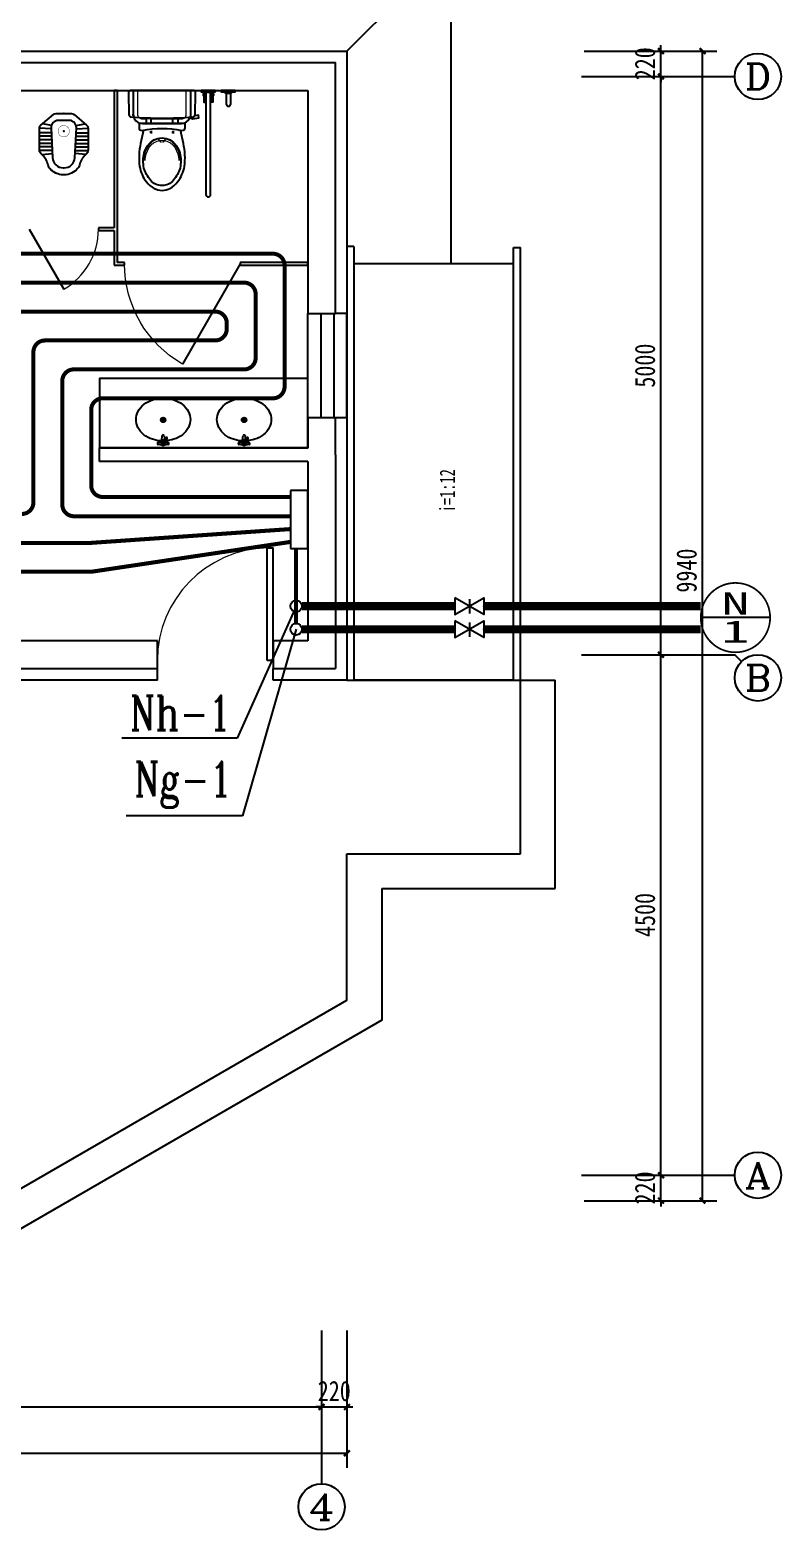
# Model space of a CAD drawing. Extents: x 57238 to 116638, y 270298 to 359907.
# Drawn here: x 78746 to 85242, y 292683 to 305653 of the extents above; entities that cross this region are included whole.
import ezdxf
from ezdxf.enums import TextEntityAlignment as Align

# ---------------------------------------------------------------- set-up
doc = ezdxf.new("R2010")
doc.units = 0
doc.header["$LTSCALE"] = 1000
doc.header["$MEASUREMENT"] = 0
doc.linetypes.add('DASH', pattern=[0.35, 0.25, -0.1])
for name, color, linetype in [('AXIS', 3, 'Continuous'), ('AXIS_TEXT', 7, 'Continuous'), ('DIM-暖供水', 3, 'Continuous'), ('DIM-暖回水', 3, 'Continuous'), ('DIM_IDEN', 3, 'Continuous'), ('DIM_SYMB', 3, 'Continuous'), ('EQ-采暖分集水器', 7, 'Continuous'), ('GROUND', 2, 'Continuous'), ('LATRINE', 6, 'Continuous'), ('LVTRY', 6, 'Continuous'), ('PIPE-地暖回', 4, 'DASH'), ('PIPE-暖供支管', 4, 'Continuous'), ('PIPE-暖供水', 3, 'Continuous'), ('PIPE-暖回水', 2, 'DASH'), ('SURFACE', 6, 'Continuous'), ('VALVE-暖供水', 7, 'Continuous'), ('VALVE-暖回水', 7, 'Continuous'), ('VPIPE-暖供水', 3, 'Continuous'), ('VPIPE-暖回水', 2, 'Continuous'), ('WALL', 2, 'Continuous'), ('WINDOW', 4, 'Continuous')]:
    doc.layers.add(name, color=color, linetype=linetype)
doc.styles.add('_TCH_AXIS', font='COMPLEX', dxfattribs={"bigfont": 'GBCBIG'})
doc.styles.add('_THVAC_CIRCLE', font='', dxfattribs={"width": 0.8, "height": 3.5})
doc.styles.add('_THVAC_SERIAL', font='COMPLEX', dxfattribs={"width": 0.8, "height": 3.5, "bigfont": 'HZTXT'})
doc.styles.add('COMPLEX', font='COMPLEX')
doc.styles.add('HT_T3', font='simhei.ttf', dxfattribs={"width": 0.8})
doc.styles.add('黑体', font='simhei.ttf', dxfattribs={"width": 0.7})
doc.styles.get('_THVAC_CIRCLE').set_extended_font_data('SimSun')
doc.dimstyles.new('_TCH_ARCH&&50', dxfattribs={"dimtxt": 175, "dimasz": 50, "dimexe": 125, "dimexo": 150, "dimgap": 50, "dimtad": 1, "dimdec": 0, "dimzin": 0, "dimdsep": 46, "dimtxsty": 'HT_T3', "dimblk": 'ARCHTICK', "dimcen": 0.09, "dimclrt": 7, "dimazin": 2, "dimtfac": 1, "dimtdec": 0, "dimtix": 1, "dimtmove": 2, "dimatfit": 3, "dimfxl": 0, "dimtolj": 1, "dimtzin": 0, "dimarcsym": 0})

# ---------------------------------------------------------------- blocks, each defined once
blk = doc.blocks.new('_ArchTick')
at = {"color": 0, "linetype": 'ByBlock', "const_width": 0.4}
blk.add_lwpolyline([(-0.5, -0.5), (0.5, 0.5)], dxfattribs=at)
blk = doc.blocks.new('*D55')
at = {"layer": 'AXIS', "color": 0, "lineweight": -2}
for p, q in [((83541, 295751), (84329, 295751)), ((84204, 295751), (84204, 295801)), ((84204, 295531), (84204, 295751)), ((83541, 295531), (84329, 295531)), ((84204, 295531), (84204, 295481))]:
    blk.add_line(p, q, dxfattribs=at)
at = {"layer": 'Defpoints', "color": 0}
for p in [(83391, 295751), (84204, 295751), (83391, 295531)]:
    blk.add_point(p, dxfattribs=at)
at = {"layer": 'AXIS', "color": 0, "lineweight": -2, "xscale": 50, "yscale": 50, "zscale": 50}
for p, rotation in [((84204, 295751), 270), ((84204, 295531), 90)]:
    blk.add_blockref('_ArchTick', p, dxfattribs=dict(at, rotation=rotation))
at = {"layer": 'AXIS', "color": 7, "insert": (84066, 295641), "char_height": 175, "attachment_point": 5, "rotation": 90, "style": 'HT_T3'}
blk.add_mtext('\\A1;220', dxfattribs=at)
blk = doc.blocks.new('*D56')
at = {"layer": 'AXIS', "color": 0, "lineweight": -2}
for p, q in [((83541, 300251), (84329, 300251)), ((84204, 295751), (84204, 300251)), ((83541, 295751), (84329, 295751))]:
    blk.add_line(p, q, dxfattribs=at)
at = {"layer": 'Defpoints', "color": 0}
for p in [(83391, 300251), (84204, 300251), (83391, 295751)]:
    blk.add_point(p, dxfattribs=at)
at = {"layer": 'AXIS', "color": 0, "lineweight": -2, "xscale": 50, "yscale": 50, "zscale": 50}
for p, rotation in [((84204, 300251), 90), ((84204, 295751), 270)]:
    blk.add_blockref('_ArchTick', p, dxfattribs=dict(at, rotation=rotation))
at = {"layer": 'AXIS', "color": 7, "insert": (84066, 298001), "char_height": 175, "attachment_point": 5, "rotation": 90, "style": 'HT_T3'}
blk.add_mtext('\\A1;4500', dxfattribs=at)
blk = doc.blocks.new('*D57')
at = {"layer": 'AXIS', "color": 0, "lineweight": -2}
for p, q in [((83541, 305251), (84329, 305251)), ((84204, 300251), (84204, 305251)), ((83541, 300251), (84329, 300251))]:
    blk.add_line(p, q, dxfattribs=at)
at = {"layer": 'Defpoints', "color": 0}
for p in [(83391, 305251), (84204, 305251), (83391, 300251)]:
    blk.add_point(p, dxfattribs=at)
at = {"layer": 'AXIS', "color": 0, "lineweight": -2, "xscale": 50, "yscale": 50, "zscale": 50}
for p, rotation in [((84204, 305251), 90), ((84204, 300251), 270)]:
    blk.add_blockref('_ArchTick', p, dxfattribs=dict(at, rotation=rotation))
at = {"layer": 'AXIS', "color": 7, "insert": (84066, 302751), "char_height": 175, "attachment_point": 5, "rotation": 90, "style": 'HT_T3'}
blk.add_mtext('\\A1;5000', dxfattribs=at)
blk = doc.blocks.new('*D58')
at = {"layer": 'AXIS', "color": 0, "lineweight": -2}
for p, q in [((83541, 305471), (84329, 305471)), ((84204, 305471), (84204, 305521)), ((84204, 305251), (84204, 305471)), ((83541, 305251), (84329, 305251)), ((84204, 305251), (84204, 305201))]:
    blk.add_line(p, q, dxfattribs=at)
at = {"layer": 'Defpoints', "color": 0}
for p in [(83391, 305471), (84204, 305471), (83391, 305251)]:
    blk.add_point(p, dxfattribs=at)
at = {"layer": 'AXIS', "color": 0, "lineweight": -2, "xscale": 50, "yscale": 50, "zscale": 50}
for p, rotation in [((84204, 305471), 270), ((84204, 305251), 90)]:
    blk.add_blockref('_ArchTick', p, dxfattribs=dict(at, rotation=rotation))
at = {"layer": 'AXIS', "color": 7, "insert": (84066, 305361), "char_height": 175, "attachment_point": 5, "rotation": 90, "style": 'HT_T3'}
blk.add_mtext('\\A1;220', dxfattribs=at)
blk = doc.blocks.new('*D59')
at = {"layer": 'AXIS', "color": 0, "lineweight": -2}
for p, q in [((83539, 305471), (84688, 305471)), ((84563, 295531), (84563, 305471)), ((83539, 295531), (84688, 295531))]:
    blk.add_line(p, q, dxfattribs=at)
at = {"layer": 'Defpoints', "color": 0}
for p in [(83389, 305471), (84563, 305471), (83389, 295531)]:
    blk.add_point(p, dxfattribs=at)
at = {"layer": 'AXIS', "color": 0, "lineweight": -2, "xscale": 50, "yscale": 50, "zscale": 50}
for p, rotation in [((84563, 305471), 90), ((84563, 295531), 270)]:
    blk.add_blockref('_ArchTick', p, dxfattribs=dict(at, rotation=rotation))
at = {"layer": 'AXIS', "color": 7, "insert": (84426, 300979), "char_height": 175, "attachment_point": 5, "rotation": 90, "style": 'HT_T3'}
blk.add_mtext('\\A1;9940', dxfattribs=at)
blk = doc.blocks.new('*D72')
at = {"layer": 'AXIS', "color": 0, "lineweight": -2}
for p, q in [((73768, 294409), (73768, 293622)), ((81268, 294409), (81268, 293622)), ((73768, 293747), (81268, 293747))]:
    blk.add_line(p, q, dxfattribs=at)
at = {"layer": 'Defpoints', "color": 0}
for p in [(73768, 294559), (81268, 294559), (81268, 293747)]:
    blk.add_point(p, dxfattribs=at)
at = {"layer": 'AXIS', "color": 0, "lineweight": -2, "xscale": 50, "yscale": 50, "zscale": 50, "rotation": 180}
blk.add_blockref('_ArchTick', (73768, 293747), dxfattribs=at)
at = {"layer": 'AXIS', "color": 0, "lineweight": -2, "xscale": 50, "yscale": 50, "zscale": 50}
blk.add_blockref('_ArchTick', (81268, 293747), dxfattribs=at)
at = {"layer": 'AXIS', "color": 7, "insert": (77518, 293884), "char_height": 175, "attachment_point": 5, "style": 'HT_T3'}
blk.add_mtext('\\A1;7500', dxfattribs=at)
blk = doc.blocks.new('*D73')
at = {"layer": 'AXIS', "color": 0, "lineweight": -2}
for p, q in [((81268, 294409), (81268, 293622)), ((81488, 294409), (81488, 293622)), ((81268, 293747), (81218, 293747)), ((81268, 293747), (81488, 293747)), ((81488, 293747), (81538, 293747))]:
    blk.add_line(p, q, dxfattribs=at)
at = {"layer": 'Defpoints', "color": 0}
for p in [(81268, 294559), (81488, 294559), (81488, 293747)]:
    blk.add_point(p, dxfattribs=at)
at = {"layer": 'AXIS', "color": 0, "lineweight": -2, "xscale": 50, "yscale": 50, "zscale": 50}
blk.add_blockref('_ArchTick', (81268, 293747), dxfattribs=at)
at = {"layer": 'AXIS', "color": 0, "lineweight": -2, "xscale": 50, "yscale": 50, "zscale": 50, "rotation": 180}
blk.add_blockref('_ArchTick', (81488, 293747), dxfattribs=at)
at = {"layer": 'AXIS', "color": 7, "insert": (81378, 293884), "char_height": 175, "attachment_point": 5, "style": 'HT_T3'}
blk.add_mtext('\\A1;220', dxfattribs=at)
blk = doc.blocks.new('*D74')
at = {"layer": 'AXIS', "color": 0, "lineweight": -2}
for p, q in [((68548, 294409), (68548, 293222)), ((81488, 294409), (81488, 293222)), ((68548, 293347), (81488, 293347))]:
    blk.add_line(p, q, dxfattribs=at)
at = {"layer": 'Defpoints', "color": 0}
for p in [(68548, 294559), (81488, 294559), (81488, 293347)]:
    blk.add_point(p, dxfattribs=at)
at = {"layer": 'AXIS', "color": 0, "lineweight": -2, "xscale": 50, "yscale": 50, "zscale": 50, "rotation": 180}
blk.add_blockref('_ArchTick', (68548, 293347), dxfattribs=at)
at = {"layer": 'AXIS', "color": 0, "lineweight": -2, "xscale": 50, "yscale": 50, "zscale": 50}
blk.add_blockref('_ArchTick', (81488, 293347), dxfattribs=at)
at = {"layer": 'AXIS', "color": 7, "insert": (75018, 293484), "char_height": 175, "attachment_point": 5, "style": 'HT_T3'}
blk.add_mtext('\\A1;12940', dxfattribs=at)
blk = doc.blocks.new('$TCHSYS$WIN2D')
for p, q in [((-0.5, 0.5), (0.5, 0.5)), ((0.5, 0.167), (-0.5, 0.167)), ((0.5, -0.167), (-0.5, -0.167)), ((-0.5, -0.5), (0.5, -0.5))]:
    blk.add_line(p, q)
blk = doc.blocks.new('$DorLib2D$00000001')
for p, q in [((0.45, 0.975), (0.5, 0.975)), ((0.45, 0), (0.45, 0.975)), ((0.5, 0), (0.5, 0.975)), ((0.5, 0), (0.45, 0))]:
    blk.add_line(p, q)
at = {"lineweight": 13}
blk.add_arc((0.475, 0), 0.975, 91.4693, 180, dxfattribs=at)
blk = doc.blocks.new('_AXISO')
blk.add_circle((0, 0), 0.5)
at = {"layer": 'AXIS_TEXT', "style": 'COMPLEX', "width": 1.041667}
blk.add_attdef('A', text='', height=0.56, dxfattribs=at).set_placement((-0.25, -0.28), (0.25, -0.28), align=Align.FIT)
blk = doc.blocks.new('$lvtry$00000203')
at = {"color": 0}
for p, q in [((-109, -134, 0), (-210, -128, 0)), ((-106, -103, 0), (-182, -88, 0)), ((-109, -124, 0), (-97, -382, 0)), ((48, -60, 0), (-48, -60, 0)), ((97, -382, 0), (109, -124, 0)), ((106, -103, 0), (182, -88, 0)), ((109, -134, 0), (210, -128, 0)), ((-107, -166, 0), (-210, -166, 0)), ((-106, -197, 0), (-210, -197, 0)), ((-104, -227, 0), (-210, -227, 0)), ((-103, -258, 0), (-210, -258, 0)), ((103, -258, 0), (210, -258, 0)), ((104, -227, 0), (210, -227, 0)), ((106, -197, 0), (210, -197, 0)), ((107, -166, 0), (210, -166, 0)), ((-101, -289, 0), (-210, -289, 0)), ((-100, -320, 0), (-210, -320, 0)), ((-191, -354, 0), (-99, -345, 0)), ((191, -354, 0), (99, -345, 0)), ((100, -320, 0), (210, -320, 0)), ((101, -289, 0), (210, -289, 0)), ((-4, -470, 0), (4, -470, 0))]:
    blk.add_line(p, q, dxfattribs=at)
at = {"color": 0, "elevation": 0}
blk.add_lwpolyline([(184, -360, 0.139709), (135, -448, -0.12003), (120, -477, -0.218108), (4, -530), (-4, -530, -0.218108), (-120, -477, -0.12003), (-135, -448, 0.139709), (-184, -360, 0.046574), (-191, -354, -0.248797), (-210, -318), (-210, -128, -0.218491), (-198, -101), (-90, -9, -0.179479), (-67, 0), (67, 0, -0.179479), (90, -9), (198, -101, -0.218491), (210, -128), (210, -318, -0.248797), (191, -354, 0.046574)], format="xyb", close=True, dxfattribs=at)
at = {"color": 0, "const_width": 3, "elevation": 0}
blk.add_lwpolyline([(49, -153, 1), (-49, -153, 1)], format="xyb", close=True, dxfattribs=at)
at = {"color": 0}
for centre, radius, start, end in [((-48, -121, 0), 61, 90, 182.693), ((48, -121, 0), 61, 357.307, 90), ((-4, -377, 0), 92.8, 182.693, 270), ((4, -377, 0), 92.8, 270, 357.307)]:
    blk.add_arc(centre, radius, start, end, dxfattribs=at)
for p in [(0, 0), (0, -153, 0)]:
    blk.add_point(p, dxfattribs=at)
blk = doc.blocks.new('$TCHSYS$APDOOR2D')
blk.add_line((0.5, 0), (0, 0.866))
at = {"lineweight": 13}
blk.add_arc((0.5, 0), 1, 120, 180, dxfattribs=at)
blk = doc.blocks.new('$lvtry$00000194')
at = {"color": 0}
for p, q in [((-17, -27), (-17, -17)), ((17, -27), (17, -17))]:
    blk.add_line(p, q, dxfattribs=at)
blk.add_lwpolyline([(14, -39, -0.067374), (92, -53, -0.088152), (166, -93, -0.105269), (218, -155, -0.121685), (235, -224, -0.121685), (218, -292, -0.105269), (166, -355, -0.088152), (92, -394, -0.078966), (0, -409, -0.078966), (-92, -394, -0.088152), (-166, -355, -0.105269), (-218, -292, -0.121685), (-235, -224, -0.121685), (-218, -155, -0.105269), (-166, -93, -0.088152), (-92, -53, -0.059935), (-23, -40, -0.059935)], format="xyb", dxfattribs=at)
for centre, radius in [((0, -27), 16.7), ((0, -221), 20), ((0, -221), 15)]:
    blk.add_circle(centre, radius, dxfattribs=at)
for centre, radius, start, end in [((0, -17), 16.7, 0, 180), ((-40, -17), 10.1, 106.6096, 258.1648), ((-64, 250), 259, 274.7069, 282.3732), ((-75, -197), 173, 71.36, 79.1873), ((-29, -63), 6.77, 155.344, 308.3224), ((-171, 35), 166, 324.8411, 338.1337), ((-171, 35), 170, 324.8411, 331.3523), ((-29, -63), 3.37, 155.344, 308.3224), ((100, -178), 170, 132.3141, 138.8253), ((100, -178), 166, 125.5327, 138.8253), ((-12, -42), 10.6, 201.8924, 261.774), ((-381, -99), 372, 2.3982, 6.7627), ((0, -80), 9.9, 201.7837, 338.2163), ((64, 250), 259, 257.6268, 265.2931), ((381, -99), 372, 170.1008, 177.6018), ((75, -197), 173, 100.8127, 110.4191), ((40, -17), 10.1, 281.8352, 73.3904)]:
    blk.add_arc(centre, radius, start, end, dxfattribs=at)
for p in [(0, -27), (0, -221)]:
    blk.add_point(p, dxfattribs=at)
blk = doc.blocks.new('$plan$00000391')
for p, q in [((0, 249), (-172, 249)), ((-349, 95), (-372, 95)), ((-360, 84), (-360, 106)), ((-349, -95), (-372, -95)), ((-360, -84), (-360, -106)), ((-19, -380), (-901, -380)), ((-19, -420), (-19, -380)), ((-921, -400), (-921, -400)), ((-901, -420), (-19, -420)), ((-28, -555), (-13, -539)), ((-13, -610), (-28, -595))]:
    blk.add_line(p, q)
at = {"lineweight": 13}
blk.add_line((-246, 94), (-246, -94), dxfattribs=at)
for points in [[(0, -268), (0, 268, 0.421203), (-23, 291), (-208, 287, 0.384529), (-230, 266, 0.020097), (-240, 0, 0.020097), (-230, -266, 0.384529), (-208, -287), (-23, -291, 0.421203)], [(-823, 0, -0.221073), (-777, 100, -0.102493), (-672, 156, -0.121565), (-540, 153, -0.187395), (-429, 71, -0.126952), (-411, 0, -0.126952), (-429, -71, -0.187395), (-540, -153, -0.121565), (-672, -156, -0.102493), (-777, -100, -0.221073)], [(-286, -199), (-286, 199), (-323, 199, 0.472458), (-346, 172, -0.097656), (-346, -172, 0.472458), (-323, -199)], [(-137, -575), (-137, -575, 0.414214), (-117, -595), (-28, -595), (-28, -555), (-117, -555, 0.414214)]]:
    blk.add_lwpolyline(points, format="xyb", close=True)
for points in [[(-344, 161), (-459, 185, 0.088113), (-657, 194, 0.124068), (-791, 135, 0.086475), (-848, 68, 0.130408), (-865, 0, 0.130408), (-848, -68, 0.086475), (-791, -135, 0.124068), (-657, -194, 0.088113), (-459, -185), (-344, -161)], [(-232, 245, 0.32142), (-286, 169), (-286, -169, 0.300027), (-237, -242)], [(-172, 249), (-217, 249), (-206, 249, 0.081902), (-232, 245)], [(-237, -242, 0.019656), (-232, -245)], [(-232, -245, 0.081906), (-206, -249), (0, -249)]]:
    blk.add_lwpolyline(points, format="xyb")
for points in [[(-606, 146, -0.134007), (-498, 113, -0.213245), (-436, 29, 0.668461), (-420, 32, 0.205105), (-491, 125, 0.136377), (-606, 157)], [(-232, 199, 0.216674), (-246, 169), (-246, 137)], [(-235, 197, -0.203745), (-206, 209), (0, 209)], [(-447, -6), (-441, -18, 0.801198), (-437, -19, 0.05862), (-435, 0, 0.05862), (-437, 19, 0.801198), (-441, 18), (-447, 6)], [(-606, -157, 0.136377), (-491, -125, 0.205105), (-420, -32, 0.668461), (-436, -29, -0.213245), (-498, -113, -0.134007), (-606, -146)], [(-246, -137), (-246, -169, 0.194092), (-235, -197)], [(-235, -197, 0.203745), (-206, -209), (0, -209)]]:
    blk.add_lwpolyline(points, format="xyb", dxfattribs=at)
for points in [[(-286, 94), (-242, 94), (-242, 137), (-286, 137)], [(-286, -94), (-242, -94), (-242, -137), (-286, -137)], [(-103, -376), (-13, -376), (-13, -362), (-103, -362)], [(-43, -362), (-30, -362), (-30, -355), (-43, -355)], [(0, -340), (-13, -340), (-13, -460), (0, -460)], [(-103, -425), (-13, -425), (-13, -439), (-103, -439)], [(-43, -439), (-30, -439), (-30, -446), (-43, -446)], [(0, -512), (-13, -512), (-13, -632), (0, -632)]]:
    blk.add_lwpolyline(points, close=True)
blk.add_lwpolyline([(-233, -229), (-245, -264), (-238, -318), (-215, -315), (-220, -283)])
for start, end in [(90.0006, 180.0006), (179.9999, 270)]:
    blk.add_arc((-901, -400), 20, start, end)
blk = doc.blocks.new('$VALVE$00000296')
for points in [[(-125, 72), (-125, -72), (125, 72), (125, -72), (-125, 72)], [(0, 60), (0, -64)]]:
    blk.add_lwpolyline(points)
for p in [(-125, 0), (125, 0)]:
    blk.add_point(p)

msp = doc.modelspace()

# ---------------------------------------------------------------- linework, layer by layer
at = {"color": 2}
for points in [[(73988, 295531.1), (78486.9, 295531.1), (81488, 297263.8), (81488, 298531.1)], [(81488, 298531.1), (82988, 298531.1)], [(81788, 298231.1), (81788, 297090.5), (78567.3, 295231.1), (73768, 295231.1)], [(81788, 298231.1), (83288, 298231.1)]]:
    msp.add_lwpolyline(points, dxfattribs=at)
at = {"layer": 'AXIS'}
for p, q in [((83515.8, 305251.1), (84842.1, 305251.1)), ((83515.8, 300251.1), (84842.1, 300251.1)), ((84900.7, 300192.5), (84842.1, 300251.1)), ((83515.8, 295751.1), (84842.1, 295751.1)), ((81268, 294377.4), (81268, 293083.5))]:
    msp.add_line(p, q, dxfattribs=at)
at = {"layer": 'DIM-暖供水'}
for p, q in [((81048, 300471.1), (80584.5, 298859.4)), ((80584.5, 298859.4), (79576.7, 298859.4))]:
    msp.add_line(p, q, dxfattribs=at)
at = {"layer": 'DIM-暖回水'}
for p, q in [((81048, 300671.1), (80538.7, 299529.7)), ((80538.7, 299529.7), (79539.7, 299529.7))]:
    msp.add_line(p, q, dxfattribs=at)
at = {"layer": 'DIM_IDEN'}
msp.add_line((85148, 300572.3), (84548, 300572.3), dxfattribs=at)
at = {"layer": 'DIM_IDEN', "const_width": 15}
msp.add_lwpolyline([(85148, 300572.3, 1), (84548, 300572.3, 1)], format="xyb", close=True, dxfattribs=at)
at = {"layer": 'DIM_SYMB'}
msp.add_lwpolyline([(82513.5, 301924.1, 0, 0, 0), (82513.5, 301508.1, 40, 0, 0), (82513.5, 301358.1, 0, 0, 0)], format="xyseb", dxfattribs=at)
at = {"layer": 'EQ-采暖分集水器'}
for p, q in [((80998, 301671.1), (80998, 301171.1)), ((81148, 301671.1), (80998, 301671.1)), ((80998, 301671.1), (80998, 301171.1)), ((81148, 301671.1), (80998, 301671.1)), ((81148, 301171.1), (81148, 301671.1)), ((81148, 301171.1), (81148, 301671.1)), ((80998, 301171.1), (81148, 301171.1)), ((80998, 301171.1), (81148, 301171.1))]:
    msp.add_line(p, q, dxfattribs=at)
at = {"layer": 'GROUND'}
for p in [(81488, 305471.1), (82388, 303631.1)]:
    msp.add_line(p, (82388, 306371.1), dxfattribs=at)
at = {"layer": 'LATRINE'}
for p, q in [((79475.5, 305131.1), (79475.5, 303943.6)), ((79500.5, 305131.1), (79475.5, 305131.1)), ((79500.5, 305131.1), (79500.5, 303931.1)), ((79475.5, 303943.6), (79338, 303943.6)), ((79338, 303943.6), (79338, 303918.6)), ((79338, 303918.6), (79475.5, 303918.6)), ((79475.5, 303918.6), (79475.5, 303618.6)), ((79500.5, 303931.1), (79500.5, 303643.6)), ((79475.5, 303618.6), (79564, 303618.6)), ((79564, 303643.6), (79500.5, 303643.6)), ((79564, 303618.6), (79564, 303643.6)), ((81148, 303643.6), (80564, 303643.6)), ((80564, 303643.6), (80564, 303618.6)), ((80564, 303618.6), (81148, 303618.6)), ((81148, 303618.6), (81148, 303643.6)), ((78791, 300371.1), (78754, 300371.1))]:
    msp.add_line(p, q, dxfattribs=at)
at = {"layer": 'LVTRY'}
msp.add_lwpolyline([(79348, 302040.9), (81148, 302040.9), (81148, 302640.9), (79348, 302640.9)], close=True, dxfattribs=at)
at = {"layer": 'PIPE-地暖回', "const_width": 35}
for points in [[(80998, 301615.5), (79375.5, 301615.5, -0.4142136), (79275.5, 301715.5), (79275.5, 302368.6, -0.4142136), (79375.5, 302468.6), (80848, 302468.6, 0.4142136), (80948, 302568.6), (80948, 303618.6, 0.4142136), (80848, 303718.6), (71665.5, 303718.6, 0.4142136)], [(75288, 303468.6), (80598, 303468.6, -0.4142136), (80698, 303368.6), (80698, 302818.6, -0.4142136), (80598, 302718.6), (79125.5, 302718.6, 0.4142136), (79025.5, 302618.6), (79025.5, 301548.9, 0.4142136), (79125.5, 301448.9), (80998, 301448.9)], [(78675.5, 301468.6, 0.4142136), (78775.5, 301568.6), (78775.5, 302868.6, -0.4142136), (78875.5, 302968.6), (80348, 302968.6, 0.4142136), (80448, 303068.6), (80448, 303118.6, 0.4142136), (80348, 303218.6), (75538, 303218.6, 0.4142136)], [(80998, 301337.8), (79278.9, 301218.8, -0.0172698), (79272, 301218.6), (74788, 301218.6, -0.4142136)], [(74538, 300968.6), (79268, 300968.6, 0.0371943), (79282.9, 300969.7), (80998, 301226.7)]]:
    msp.add_lwpolyline(points, format="xyb", dxfattribs=at)
at = {"layer": 'PIPE-暖供支管', "linetype": 'Continuous', "const_width": 35}
msp.add_lwpolyline([(81048, 300521.1), (81048, 301171.1)], dxfattribs=at)
at = {"layer": 'PIPE-暖供水', "linetype": 'Continuous', "const_width": 70}
for points in [[(81098, 300471.1), (82422.1, 300471.1)], [(82672.1, 300471.1), (84548, 300471.1)]]:
    msp.add_lwpolyline(points, dxfattribs=at)
at = {"layer": 'PIPE-暖回水', "linetype": 'DASH', "const_width": 70}
for points in [[(81098, 300671.1), (82422.1, 300671.1)], [(82672.1, 300671.1), (84548, 300671.1)]]:
    msp.add_lwpolyline(points, dxfattribs=at)
at = {"layer": 'SURFACE'}
for p, q in [((71048, 305471.1), (81488, 305471.1)), ((81488, 305471.1), (81488, 303200.9)), ((81488, 303200.9), (81388, 303200.9)), ((81488, 302300.9), (81388, 302300.9)), ((81488, 302300.9), (81488, 301980.9)), ((81488, 301980.9), (81488, 301739.9)), ((81488, 301739.9), (81488, 300031.1)), ((79848, 300031.1), (79848, 300131.1)), ((80848, 300031.1), (80848, 300131.1)), ((79848, 300031.1), (73988, 300031.1)), ((81488, 300031.1), (80848, 300031.1))]:
    msp.add_line(p, q, dxfattribs=at)
at = {"layer": 'VPIPE-暖供水', "linetype": 'Continuous'}
msp.add_circle((81048, 300471.1), 50, dxfattribs=at)
at = {"layer": 'VPIPE-暖回水', "linetype": 'Continuous'}
msp.add_circle((81048, 300671.1), 50, dxfattribs=at)
at = {"layer": 'WALL'}
for p, q in [((71148, 305371.1), (81388, 305371.1)), ((81388, 303200.9), (81388, 305371.1)), ((71388, 305131.1), (81148, 305131.1)), ((81148, 305131.1), (81148, 303200.9)), ((81488, 303780.9), (81488, 300031.1)), ((81548, 303780.9), (81488, 303780.9)), ((81548, 303780.9), (81548, 300031.1)), ((82928, 300031.1), (82928, 303772.8)), ((82928, 303772.8), (82988, 303772.8)), ((82988, 298531.1), (82988, 303772.8)), ((82928, 303631.1), (81548, 303631.1)), ((81148, 303200.9), (81388, 303200.9)), ((81388, 302300.9), (81148, 302300.9)), ((81148, 302300.9), (81148, 302040.9)), ((81388, 301980.9), (81388, 302300.9)), ((81148, 302040.9), (79348, 302040.9)), ((79348, 301920.9), (79348, 302040.9)), ((81388, 301980.9), (81388, 301739.9)), ((81148, 301920.9), (79348, 301920.9)), ((81148, 301920.9), (81148, 301739.9)), ((81148, 301739.9), (81148, 300371.1)), ((81388, 301739.9), (81388, 300131.1)), ((79848, 300371.1), (73888, 300371.1)), ((79848, 300131.1), (79848, 300371.1)), ((81148, 300371.1), (80848, 300371.1)), ((80848, 300371.1), (80848, 300131.1)), ((73888, 300131.1), (79848, 300131.1)), ((80848, 300131.1), (81388, 300131.1)), ((82928, 300031.1), (81548, 300031.1)), ((83288, 298231.1), (83288, 300031.1))]:
    msp.add_line(p, q, dxfattribs=at)
msp.add_lwpolyline([(81488, 300031.1), (83288, 300031.1)], dxfattribs=at)

# ---------------------------------------------------------------- block references
at = {"rotation": 90}
msp.add_blockref('$plan$00000391', (79888, 305131.1), dxfattribs=at)
at = {"layer": 'AXIS'}
ref = msp.add_blockref('_AXISO', (85042.1, 305251.1), dxfattribs=dict(at, xscale=400, yscale=400, zscale=400))
ref.add_attrib('A', 'D', dxfattribs={"layer": 'AXIS_TEXT', "height": 226.3, "style": '_TCH_AXIS', "width": 1.235294}).set_placement((84929, 305138), (85155.2, 305138), align=Align.FIT)
ref = msp.add_blockref('_AXISO', (85042.1, 300051.1), dxfattribs=dict(at, xscale=400, yscale=400, zscale=400))
ref.add_attrib('A', 'B', dxfattribs={"layer": 'AXIS_TEXT', "height": 226.3, "style": '_TCH_AXIS', "width": 1.235294}).set_placement((84929, 299938), (85155.2, 299938), align=Align.FIT)
ref = msp.add_blockref('_AXISO', (85042.1, 295751.1), dxfattribs=dict(at, xscale=400, yscale=400, zscale=400))
ref.add_attrib('A', 'A', dxfattribs={"layer": 'AXIS_TEXT', "height": 226.3, "style": '_TCH_AXIS', "width": 1.166667}).set_placement((84929, 295638), (85155.2, 295638), align=Align.FIT)
ref = msp.add_blockref('_AXISO', (81268, 292883.5), dxfattribs=dict(at, xscale=400, yscale=400, zscale=400))
ref.add_attrib('A', '4', dxfattribs={"layer": 'AXIS_TEXT', "height": 226.3, "style": '_TCH_AXIS', "width": 1.3125}).set_placement((81154.8, 292770.4), (81381.1, 292770.4), align=Align.FIT)
at = {"layer": 'LATRINE', "zscale": 25}
for p, xscale, yscale, rotation in [((79038, 303931.1), -600, -600, 1.013782092628086e-07), ((80064, 303631.1), 1000, -1000, 1.013856206578227e-07)]:
    msp.add_blockref('$TCHSYS$APDOOR2D', p, dxfattribs=dict(at, xscale=xscale, yscale=yscale, rotation=rotation))
at = {"layer": 'LVTRY'}
for name, p, rotation in [('$lvtry$00000203', (79038, 304931.1), 1.01382374286095e-07), ('$lvtry$00000194', (79898, 302060.9), 179.9999999878347), ('$lvtry$00000194', (80598, 302060.9), 179.9999999878347)]:
    msp.add_blockref(name, p, dxfattribs=dict(at, rotation=rotation))
at = {"layer": 'VALVE-暖供水'}
msp.add_blockref('$VALVE$00000296', (82547.1, 300471.1), dxfattribs=at)
at = {"layer": 'VALVE-暖回水'}
msp.add_blockref('$VALVE$00000296', (82547.1, 300671.1), dxfattribs=at)
at = {"layer": 'WINDOW'}
for name, p, xscale, yscale, zscale, rotation in [('$TCHSYS$WIN2D', (81318, 302750.9), -900, 340.0000006374248, -900, 269.9999999821183), ('$DorLib2D$00000001', (80348, 300201.1), -1000, -1000, -1000, 180)]:
    msp.add_blockref(name, p, dxfattribs=dict(at, xscale=xscale, yscale=yscale, zscale=zscale, rotation=rotation))

# ---------------------------------------------------------------- texts
at = {"layer": 'DIM-暖供水', "color": 7, "style": '_THVAC_SERIAL', "width": 0.752941}
msp.add_text('Ng-1', height=297.5, dxfattribs=at).set_placement((79646.7, 299028.6))
at = {"layer": 'DIM-暖回水', "color": 7, "style": '_THVAC_SERIAL', "width": 0.752941}
msp.add_text('Nh-1', height=297.5, dxfattribs=at).set_placement((79609.7, 299599.7))
at = {"layer": 'DIM_IDEN', "color": 7, "style": '_THVAC_CIRCLE', "width": 2.197266}
for s, p, p2 in [('N', (84727.2, 300596.5), (84968.7, 300596.5)), ('1', (84727.2, 300355), (84968.7, 300355))]:
    msp.add_text(s, height=193.2, dxfattribs=at).set_placement(p, p2, align=Align.FIT)
at = {"layer": 'DIM_SYMB', "color": 7, "style": '黑体', "width": 0.7}
msp.add_text('i=1:12', height=130.7, rotation=90, dxfattribs=at).set_placement((82420.8, 301482.5))

# ---------------------------------------------------------------- dimensions: what is measured, and where the dimension line sits
at = {"layer": 'AXIS'}
dim = msp.add_linear_dim(base=(84563.2, 305471.1), p1=(83388.7, 295531.1), p2=(83388.7, 305471.1), angle=90, text='9940', dimstyle='_TCH_ARCH&&50', dxfattribs=at)
dim.commit()
dim.dimension.update_dxf_attribs({"geometry": '*D59', "text_midpoint": (84425.7, 300978.9), "dimtype": 129})
for p1, p2, distance, text, picture, middle in [((83390.7, 305251.1), (83390.7, 305471.1), -812.8, '220', '*D58', (84066, 305361.1)), ((83390.7, 300251.1), (83390.7, 305251.1), -812.8, '5000', '*D57', (84066, 302751.1)), ((83390.7, 295751.1), (83390.7, 300251.1), -812.8, '4500', '*D56', (84066, 298001.1)), ((83390.7, 295531.1), (83390.7, 295751.1), -812.8, '220', '*D55', (84066, 295641.1)), ((68548, 294559.3), (81488, 294559.3), -1212.5, '12940', '*D74', (75018, 293484.3)), ((73768, 294559.3), (81268, 294559.3), -812.5, '7500', '*D72', (77518, 293884.3)), ((81268, 294559.3), (81488, 294559.3), -812.5, '220', '*D73', (81378, 293884.3))]:
    dim = msp.add_aligned_dim(p1=p1, p2=p2, distance=distance, text=text, dimstyle='_TCH_ARCH&&50', dxfattribs=at)
    dim.commit()
    dim.dimension.update_dxf_attribs({"geometry": picture, "text_midpoint": middle})

doc.saveas('drawing.dxf')
